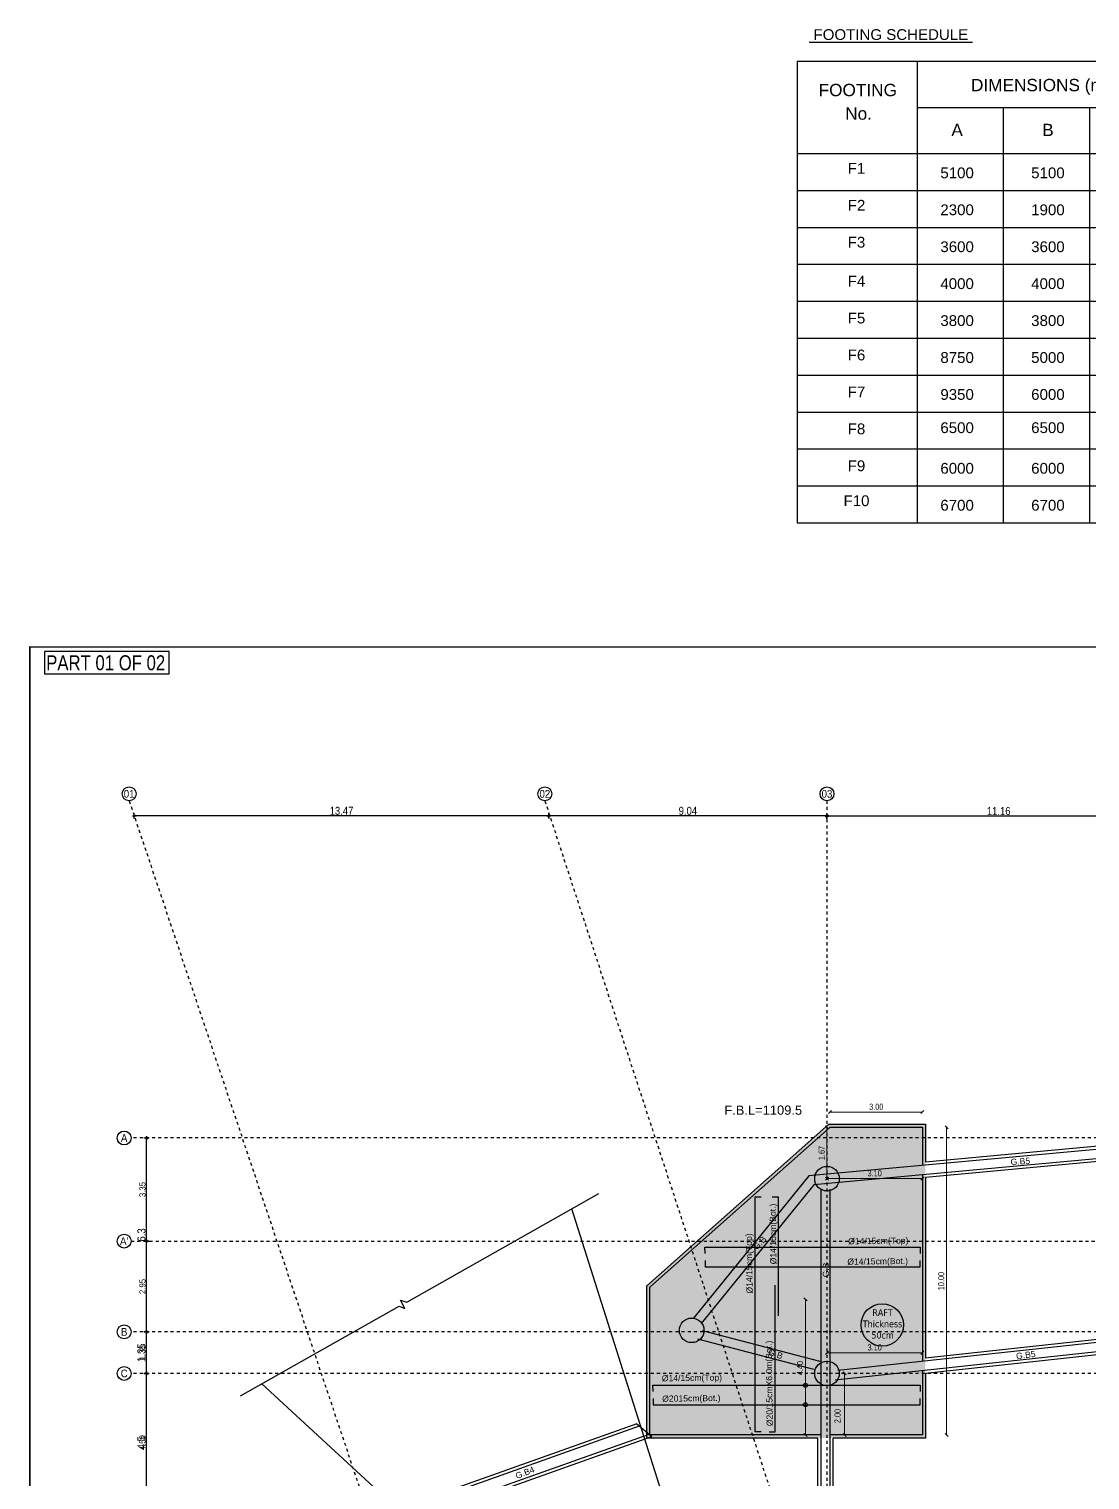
# Model space of a CAD drawing. Header units: metres. Extents: x -55 to 193, y -43 to 92.
# Drawn here: x -54.82 to -20.36, y 44.99 to 92.13 of the extents above; entities that cross this region are included whole.
import ezdxf
from ezdxf.enums import TextEntityAlignment as Align

# ---------------------------------------------------------------- set-up
doc = ezdxf.new("R2010")
doc.units = ezdxf.units.M
doc.header["$MEASUREMENT"] = 0
for name, pattern in [('( Hidden )', [0.375, 0.25, -0.125]), ('1080-B01-GX-ZN$0$( Hidden )', [0.375, 0.25, -0.125]), ('CENTER', [50.8, 31.75, -6.35, 6.35, -6.35]), ('F.B COLUMN & AXIS$0$DASHDOT', [25.4, 12.7, -6.35, 0, -6.35])]:
    doc.linetypes.add(name, pattern=pattern)
for name, color, linetype in [('$0$A-AX-AXIS TAGS', 20, 'Continuous'), ('$0$A-AX-NO. TEXT', 41, 'Continuous'), ('1080-B01-GX-ZN$0$A-PART-NO', 31, 'Continuous'), ('A-AX-AXIS LINE', 9, 'CENTER'), ('A-G-DIMENSION', 191, 'Continuous'), ('A-G-XREF LOCKED', 7, 'Continuous'), ('S-BLINDING LINE', 1, 'Continuous'), ('S-CONCRETE PLANS', 4, 'Continuous'), ('S-S-COLUMN', 60, 'Continuous'), ('S-S-COLUMN HATCH', 250, 'Continuous'), ('S-SCHEDULE', 20, 'Continuous'), ('S-Steel', 3, 'Continuous'), ('S-SYMPOLS', 6, 'Continuous'), ('S-TAGS', 135, 'Continuous'), ('S-TEXT SUB TITLE', 2, 'Continuous'), ('S-TEXT- BEAMS', 7, 'Continuous'), ('S-Text-Col.', 7, 'Continuous'), ('S-Text-Foundations', 7, 'Continuous')]:
    doc.layers.add(name, color=color, linetype=linetype)
doc.layers.add('1080-B01-GX-ZN$0$ZONES', color=24, linetype='Continuous', true_color=0xad2b00)
for name, color, linetype, lineweight in [('S-D-WATER PROOF', 8, '( Hidden )', 0), ('S-DIMENSIONS', 134, 'Continuous', 13), ('S-TEXT-STEEL', 255, 'Continuous', 15)]:
    doc.layers.add(name, color=color, linetype=linetype, lineweight=lineweight)
doc.styles.add('$0$MT 1-150 (m)', font='arial.ttf', dxfattribs={"width": 0.9, "height": 0.3})
doc.styles.add('1080-B01-GX-ZN$0$FC-General-500', font='arial.ttf', dxfattribs={"width": 0.85, "height": 1000})
doc.styles.add('ARIAL', font='arial.ttf')
doc.styles.add('MT 1-100 (m)', font='arial.ttf', dxfattribs={"width": 0.9, "height": 0.2})
doc.styles.add('Site 1-200 (m)', font='arial.ttf', dxfattribs={"width": 0.85, "height": 0.2})
doc.styles.add('Tahoma', font='arial.ttf')
doc.styles.add('Tohama', font='tahoma.ttf')
doc.dimstyles.new('FC 1-100 (m)', dxfattribs={"dimtxt": 0.2, "dimasz": 0.1, "dimexe": 0.144, "dimexo": 0.144, "dimgap": 0.072, "dimtad": 1, "dimzin": 1, "dimtxsty": 'Site 1-200 (m)', "dimblk": 'OBLIQUE', "dimcen": 90, "dimse1": 1, "dimse2": 1, "dimclrd": 256, "dimclrt": 256, "dimadec": 3, "dimazin": 3, "dimtfac": 1, "dimtix": 1, "dimtmove": 2, "dimatfit": 3, "dimfxl": 0.144, "dimlwd": -1})
doc.dimstyles.new('FC 1-200 (m)', dxfattribs={"dimtxt": 0.26, "dimasz": 0.03, "dimexe": 0.144, "dimexo": 0.144, "dimgap": 0.03, "dimtad": 1, "dimzin": 9, "dimtxsty": 'Site 1-200 (m)', "dimblk": 'CC-DIMTICK', "dimcen": 90, "dimse1": 1, "dimse2": 1, "dimclrd": 256, "dimclrt": 256, "dimadec": 3, "dimazin": 3, "dimtfac": 1, "dimtix": 1, "dimtmove": 2, "dimatfit": 3, "dimfxl": 0.144, "dimlwd": -1})
doc.dimstyles.new('MOSTAQBAL 1-100 (m)', dxfattribs={"dimtxt": 0.2, "dimasz": 0.027, "dimexe": 0.144, "dimexo": 0.144, "dimgap": 0.072, "dimtad": 1, "dimzin": 1, "dimtxsty": 'MT 1-100 (m)', "dimblk": 'CC-DIMTICK', "dimcen": 90, "dimse1": 1, "dimse2": 1, "dimclrd": 256, "dimclrt": 256, "dimadec": 3, "dimazin": 3, "dimtfac": 1, "dimtix": 1, "dimtmove": 2, "dimatfit": 3, "dimfxl": 0.144, "dimlwd": -1})

# ---------------------------------------------------------------- blocks, each defined once
blk = doc.blocks.new('$0$AXIS TAGS')
at = {"layer": '$0$A-AX-AXIS TAGS'}
blk.add_circle((0, 0), 0.225, dxfattribs=at)
at = {"layer": '$0$A-AX-NO. TEXT', "style": '$0$MT 1-150 (m)', "width": 0.9}
blk.add_attdef('A', text='', height=0.25, dxfattribs=at).set_placement((0, 0), align=Align.MIDDLE_CENTER)
blk = doc.blocks.new('1086-B1-AX-BS2')
at = {"layer": 'A-AX-AXIS LINE', "linetype": 'F.B COLUMN & AXIS$0$DASHDOT', "ltscale": 0.05}
for p, q in [((-51566, 67057), (-25791, -9832)), ((-38063, 67057, 0), (-12920, -9832, 0)), ((-28898, 67057), (-28898, -9832)), ((13678, 56099), (-51502, 56099)), ((13678, 49799), (-51502, 49799)), ((13678, 48449), (-51502, 48449))]:
    blk.add_line(p, q, dxfattribs=at)
at = {"layer": '$0$A-AX-NO. TEXT'}
for p, xscale, yscale, zscale, values in [((-51566, 67282, 0), 999.9999999999995, 999.9999999999995, 999.9999999999995, {'A': '01'}), ((-38063, 67282, 0), 999.9999999999995, 999.9999999999995, 999.9999999999995, {'A': '02'}), ((-28898, 67282, 0), 999.9999999999995, 999.9999999999995, 999.9999999999995, {'A': '03'}), ((-51727, 56099, 0), 1000, 1000, 1000, {'A': 'A'}), ((-51727, 49799, 0), 999.9999999999995, 999.9999999999995, 999.9999999999995, {'A': 'B'}), ((-51727, 48449, 0), 999.9999999999995, 999.9999999999995, 999.9999999999995, {'A': 'C'})]:
    blk.add_blockref('$0$AXIS TAGS', p, dxfattribs=dict(at, xscale=xscale, yscale=yscale, zscale=zscale)).add_auto_attribs(values)
blk = doc.blocks.new('CC-DIMTICK')
for p, q in [((0, 3), (0, -3)), ((2, 0), (-2, 0))]:
    blk.add_line(p, q)
at = {"const_width": 0.444, "flags": 128}
blk.add_lwpolyline([(-1.4, -1.4), (1.4, 1.4)], dxfattribs=at)
blk = doc.blocks.new('*D277')
at = {"layer": 'A-G-DIMENSION', "transparency": 16777216}
blk.add_line((-17.773, 66.557), (-28.868, 66.557), dxfattribs=at)
at = {"layer": 'A-G-DIMENSION', "transparency": 16777216, "xscale": 0.03, "yscale": 0.03, "zscale": 0.03, "rotation": 180}
blk.add_blockref('CC-DIMTICK', (-28.898, 66.557), dxfattribs=at)
at = {"layer": 'A-G-DIMENSION', "transparency": 16777216, "xscale": 0.03, "yscale": 0.03, "zscale": 0.03}
blk.add_blockref('CC-DIMTICK', (-17.743, 66.557), dxfattribs=at)
at = {"layer": 'A-G-DIMENSION', "transparency": 16777216, "insert": (-23.321, 66.72), "char_height": 0.26, "attachment_point": 5, "style": 'Site 1-200 (m)'}
blk.add_mtext('\\A1;11.16', dxfattribs=at)
blk = doc.blocks.new('*D295')
at = {"layer": 'A-G-DIMENSION', "transparency": 16777216}
blk.add_line((-51.003, 43.979), (-51.003, 48.419), dxfattribs=at)
at = {"layer": 'A-G-DIMENSION', "transparency": 16777216, "xscale": 0.03, "yscale": 0.03, "zscale": 0.03}
for p, rotation in [((-51.003, 48.449), 90), ((-51.003, 43.949), 270)]:
    blk.add_blockref('CC-DIMTICK', p, dxfattribs=dict(at, rotation=rotation))
at = {"layer": 'A-G-DIMENSION', "transparency": 16777216, "insert": (-51.165, 46.199), "char_height": 0.26, "attachment_point": 5, "rotation": 90, "style": 'Site 1-200 (m)'}
blk.add_mtext('\\A1;4.5', dxfattribs=at)
blk = doc.blocks.new('*D296')
at = {"layer": 'A-G-DIMENSION', "transparency": 16777216}
blk.add_line((-51.003, 48.479), (-51.003, 49.769), dxfattribs=at)
at = {"layer": 'A-G-DIMENSION', "transparency": 16777216, "xscale": 0.03, "yscale": 0.03, "zscale": 0.03}
for p, rotation in [((-51.003, 49.799), 90), ((-51.003, 48.449), 270)]:
    blk.add_blockref('CC-DIMTICK', p, dxfattribs=dict(at, rotation=rotation))
at = {"layer": 'A-G-DIMENSION', "transparency": 16777216, "insert": (-51.165, 49.124), "char_height": 0.26, "attachment_point": 5, "rotation": 90, "style": 'Site 1-200 (m)'}
blk.add_mtext('\\A1;1.35', dxfattribs=at)
blk = doc.blocks.new('*D297')
at = {"layer": 'A-G-DIMENSION', "transparency": 16777216}
blk.add_line((-51.003, 49.829), (-51.003, 56.069), dxfattribs=at)
at = {"layer": 'A-G-DIMENSION', "transparency": 16777216, "xscale": 0.03, "yscale": 0.03, "zscale": 0.03}
for p, rotation in [((-51.003, 56.099), 90), ((-51.003, 49.799), 270)]:
    blk.add_blockref('CC-DIMTICK', p, dxfattribs=dict(at, rotation=rotation))
at = {"layer": 'A-G-DIMENSION', "transparency": 16777216, "insert": (-51.165, 52.949), "char_height": 0.26, "attachment_point": 5, "rotation": 90, "style": 'Site 1-200 (m)'}
blk.add_mtext('\\A1;6.3', dxfattribs=at)
blk = doc.blocks.new('*D298')
at = {"layer": 'A-G-DIMENSION', "transparency": 16777216}
blk.add_line((-28.928, 66.566), (-37.903, 66.566), dxfattribs=at)
at = {"layer": 'A-G-DIMENSION', "transparency": 16777216, "xscale": 0.03, "yscale": 0.03, "zscale": 0.03, "rotation": 180}
blk.add_blockref('CC-DIMTICK', (-37.933, 66.566), dxfattribs=at)
at = {"layer": 'A-G-DIMENSION', "transparency": 16777216, "xscale": 0.03, "yscale": 0.03, "zscale": 0.03}
blk.add_blockref('CC-DIMTICK', (-28.898, 66.566), dxfattribs=at)
at = {"layer": 'A-G-DIMENSION', "transparency": 16777216, "insert": (-33.416, 66.729), "char_height": 0.26, "attachment_point": 5, "style": 'Site 1-200 (m)'}
blk.add_mtext('\\A1;9.04', dxfattribs=at)
blk = doc.blocks.new('*D299')
at = {"layer": 'A-G-DIMENSION', "transparency": 16777216}
blk.add_line((-37.963, 66.566), (-51.372, 66.566), dxfattribs=at)
at = {"layer": 'A-G-DIMENSION', "transparency": 16777216, "xscale": 0.03, "yscale": 0.03, "zscale": 0.03, "rotation": 180}
blk.add_blockref('CC-DIMTICK', (-51.402, 66.566), dxfattribs=at)
at = {"layer": 'A-G-DIMENSION', "transparency": 16777216, "xscale": 0.03, "yscale": 0.03, "zscale": 0.03}
blk.add_blockref('CC-DIMTICK', (-37.933, 66.566), dxfattribs=at)
at = {"layer": 'A-G-DIMENSION', "transparency": 16777216, "insert": (-44.668, 66.729), "char_height": 0.26, "attachment_point": 5, "style": 'Site 1-200 (m)'}
blk.add_mtext('\\A1;13.47', dxfattribs=at)
blk = doc.blocks.new('1086-B1-AX-BS1')
at = {"layer": 'A-AX-AXIS LINE', "linetype": 'F.B COLUMN & AXIS$0$DASHDOT', "ltscale": 0.05}
for p, q in [((29078, 56099), (-51502, 56099)), ((-51502, 52749), (29078, 52749)), ((29078, 49799), (-51502, 49799)), ((29078, 48449), (-51502, 48449))]:
    blk.add_line(p, q, dxfattribs=at)
at = {"layer": '$0$A-AX-NO. TEXT'}
for p, xscale, yscale, zscale, values in [((-51727, 56099, 0), 1000, 1000, 1000, {'A': 'A'}), ((-51727, 52749, 0), 1000, 1000, 1000, {'A': "A'"}), ((-51727, 49799, 0), 999.9999999999995, 999.9999999999995, 999.9999999999995, {'A': 'B'}), ((-51727, 48449, 0), 999.9999999999995, 999.9999999999995, 999.9999999999995, {'A': 'C'})]:
    blk.add_blockref('$0$AXIS TAGS', p, dxfattribs=dict(at, xscale=xscale, yscale=yscale, zscale=zscale)).add_auto_attribs(values)
blk = doc.blocks.new('*D337')
at = {"layer": 'A-G-DIMENSION', "transparency": 16777216}
blk.add_line((-51.002, 43.976), (-51.002, 48.422), dxfattribs=at)
at = {"layer": 'A-G-DIMENSION', "transparency": 16777216, "xscale": 0.027, "yscale": 0.027, "zscale": 0.027}
for p, rotation in [((-51.002, 48.449), 90), ((-51.002, 43.949), 270)]:
    blk.add_blockref('CC-DIMTICK', p, dxfattribs=dict(at, rotation=rotation))
at = {"layer": 'A-G-DIMENSION', "transparency": 16777216, "insert": (-51.134, 46.199), "char_height": 0.2, "attachment_point": 5, "rotation": 90, "style": 'MT 1-100 (m)'}
blk.add_mtext('\\A1;4.50', dxfattribs=at)
blk = doc.blocks.new('*D338')
at = {"layer": 'A-G-DIMENSION', "transparency": 16777216}
blk.add_line((-51.002, 48.476), (-51.002, 49.772), dxfattribs=at)
at = {"layer": 'A-G-DIMENSION', "transparency": 16777216, "xscale": 0.027, "yscale": 0.027, "zscale": 0.027}
for p, rotation in [((-51.002, 49.799), 90), ((-51.002, 48.449), 270)]:
    blk.add_blockref('CC-DIMTICK', p, dxfattribs=dict(at, rotation=rotation))
at = {"layer": 'A-G-DIMENSION', "transparency": 16777216, "insert": (-51.134, 49.124), "char_height": 0.2, "attachment_point": 5, "rotation": 90, "style": 'MT 1-100 (m)'}
blk.add_mtext('\\A1;1.35', dxfattribs=at)
blk = doc.blocks.new('*D339')
at = {"layer": 'A-G-DIMENSION', "transparency": 16777216}
blk.add_line((-51.002, 49.826), (-51.002, 52.722), dxfattribs=at)
at = {"layer": 'A-G-DIMENSION', "transparency": 16777216, "xscale": 0.027, "yscale": 0.027, "zscale": 0.027}
for p, rotation in [((-51.002, 52.749), 90), ((-51.002, 49.799), 270)]:
    blk.add_blockref('CC-DIMTICK', p, dxfattribs=dict(at, rotation=rotation))
at = {"layer": 'A-G-DIMENSION', "transparency": 16777216, "insert": (-51.134, 51.274), "char_height": 0.2, "attachment_point": 5, "rotation": 90, "style": 'MT 1-100 (m)'}
blk.add_mtext('\\A1;2.95', dxfattribs=at)
blk = doc.blocks.new('*D340')
at = {"layer": 'A-G-DIMENSION', "transparency": 16777216}
blk.add_line((-51.002, 52.776), (-51.002, 56.072), dxfattribs=at)
at = {"layer": 'A-G-DIMENSION', "transparency": 16777216, "xscale": 0.027, "yscale": 0.027, "zscale": 0.027}
for p, rotation in [((-51.002, 56.099), 90), ((-51.002, 52.749), 270)]:
    blk.add_blockref('CC-DIMTICK', p, dxfattribs=dict(at, rotation=rotation))
at = {"layer": 'A-G-DIMENSION', "transparency": 16777216, "insert": (-51.134, 54.424), "char_height": 0.2, "attachment_point": 5, "rotation": 90, "style": 'MT 1-100 (m)'}
blk.add_mtext('\\A1;3.35', dxfattribs=at)
blk = doc.blocks.new('1086-B01-GX-MP')
at = {"layer": '1080-B01-GX-ZN$0$A-PART-NO'}
blk.add_lwpolyline([(-50.262, 71.91), (-54.319, 71.91), (-54.319, 71.18), (-50.262, 71.18)], close=True, dxfattribs=at)
at = {"layer": '1080-B01-GX-ZN$0$ZONES', "linetype": '1080-B01-GX-ZN$0$( Hidden )', "ltscale": 5, "const_width": 0.05}
blk.add_lwpolyline([(25.507, 19.453), (-54.793, 19.453), (-54.793, 72.053), (25.507, 72.053)], close=True, dxfattribs=at)
at = {"layer": '1080-B01-GX-ZN$0$A-PART-NO', "style": '1080-B01-GX-ZN$0$FC-General-500', "width": 0.8}
blk.add_text('PART 01 OF 02', height=0.48612, rotation=360, dxfattribs=at).set_placement((-54.26, 71.298))
blk = doc.blocks.new('_OBLIQUE')
at = {"color": 0, "linetype": 'ByBlock'}
blk.add_line((-0.5, -0.5), (0.5, 0.5), dxfattribs=at)
blk = doc.blocks.new('*D137')
at = {"layer": 'S-DIMENSIONS', "transparency": 16777216}
blk.add_line((-28.898, 54.778), (-25.798, 54.778), dxfattribs=at)
at = {"layer": 'S-DIMENSIONS', "transparency": 16777216, "xscale": 0.1, "yscale": 0.1, "zscale": 0.1, "rotation": 180}
blk.add_blockref('_OBLIQUE', (-28.898, 54.778), dxfattribs=at)
at = {"layer": 'S-DIMENSIONS', "transparency": 16777216, "xscale": 0.1, "yscale": 0.1, "zscale": 0.1}
blk.add_blockref('_OBLIQUE', (-25.798, 54.778), dxfattribs=at)
at = {"layer": 'S-DIMENSIONS', "transparency": 16777216, "insert": (-27.348, 54.952), "char_height": 0.2, "attachment_point": 5, "style": 'Site 1-200 (m)'}
blk.add_mtext('\\A1;3.10', dxfattribs=at)
blk = doc.blocks.new('*D138')
at = {"layer": 'S-DIMENSIONS', "transparency": 16777216}
blk.add_line((-28.898, 54.778), (-28.898, 56.449), dxfattribs=at)
at = {"layer": 'S-DIMENSIONS', "transparency": 16777216, "xscale": 0.1, "yscale": 0.1, "zscale": 0.1}
for p, rotation in [((-28.898, 56.449), 90), ((-28.898, 54.778), 270)]:
    blk.add_blockref('_OBLIQUE', p, dxfattribs=dict(at, rotation=rotation))
at = {"layer": 'S-DIMENSIONS', "transparency": 16777216, "insert": (-29.072, 55.613), "char_height": 0.2, "attachment_point": 5, "rotation": 90, "style": 'Site 1-200 (m)'}
blk.add_mtext('\\A1;1.67', dxfattribs=at)
blk = doc.blocks.new('*D139')
at = {"layer": 'S-DIMENSIONS', "transparency": 16777216}
blk.add_line((-28.798, 56.94), (-25.798, 56.94), dxfattribs=at)
at = {"layer": 'S-DIMENSIONS', "transparency": 16777216, "xscale": 0.1, "yscale": 0.1, "zscale": 0.1, "rotation": 180}
blk.add_blockref('_OBLIQUE', (-28.798, 56.94), dxfattribs=at)
at = {"layer": 'S-DIMENSIONS', "transparency": 16777216, "xscale": 0.1, "yscale": 0.1, "zscale": 0.1}
blk.add_blockref('_OBLIQUE', (-25.798, 56.94), dxfattribs=at)
at = {"layer": 'S-DIMENSIONS', "transparency": 16777216, "insert": (-27.298, 57.114), "char_height": 0.2, "attachment_point": 5, "style": 'Site 1-200 (m)'}
blk.add_mtext('\\A1;3.00', dxfattribs=at)
blk = doc.blocks.new('*D140')
at = {"layer": 'S-DIMENSIONS', "transparency": 16777216}
blk.add_line((-25.014, 46.449), (-25.014, 56.449), dxfattribs=at)
at = {"layer": 'S-DIMENSIONS', "transparency": 16777216, "xscale": 0.1, "yscale": 0.1, "zscale": 0.1}
for p, rotation in [((-25.014, 56.449), 90), ((-25.014, 46.449), 270)]:
    blk.add_blockref('_OBLIQUE', p, dxfattribs=dict(at, rotation=rotation))
at = {"layer": 'S-DIMENSIONS', "transparency": 16777216, "insert": (-25.188, 51.449), "char_height": 0.2, "attachment_point": 5, "rotation": 90, "style": 'Site 1-200 (m)'}
blk.add_mtext('\\A1;10.00', dxfattribs=at)
blk = doc.blocks.new('*D141')
at = {"layer": 'S-DIMENSIONS', "transparency": 16777216}
blk.add_line((-28.898, 49.119), (-25.798, 49.119), dxfattribs=at)
at = {"layer": 'S-DIMENSIONS', "transparency": 16777216, "xscale": 0.1, "yscale": 0.1, "zscale": 0.1, "rotation": 180}
blk.add_blockref('_OBLIQUE', (-28.898, 49.119), dxfattribs=at)
at = {"layer": 'S-DIMENSIONS', "transparency": 16777216, "xscale": 0.1, "yscale": 0.1, "zscale": 0.1}
blk.add_blockref('_OBLIQUE', (-25.798, 49.119), dxfattribs=at)
at = {"layer": 'S-DIMENSIONS', "transparency": 16777216, "insert": (-27.348, 49.293), "char_height": 0.2, "attachment_point": 5, "style": 'Site 1-200 (m)'}
blk.add_mtext('\\A1;3.10', dxfattribs=at)
blk = doc.blocks.new('*D142')
at = {"layer": 'S-DIMENSIONS', "transparency": 16777216}
blk.add_line((-28.324, 48.449), (-28.324, 46.449), dxfattribs=at)
at = {"layer": 'S-DIMENSIONS', "transparency": 16777216, "xscale": 0.1, "yscale": 0.1, "zscale": 0.1}
for p, rotation in [((-28.324, 48.449), 90), ((-28.324, 46.449), 270)]:
    blk.add_blockref('_OBLIQUE', p, dxfattribs=dict(at, rotation=rotation))
at = {"layer": 'S-DIMENSIONS', "transparency": 16777216, "insert": (-28.553, 47.064), "char_height": 0.2, "attachment_point": 5, "rotation": 90, "style": 'Site 1-200 (m)'}
blk.add_mtext('\\A1;2.00', dxfattribs=at)
blk = doc.blocks.new('*D143')
at = {"layer": 'S-DIMENSIONS', "transparency": 16777216}
blk.add_line((-29.597, 46.449), (-29.597, 50.853), dxfattribs=at)
at = {"layer": 'S-DIMENSIONS', "transparency": 16777216, "xscale": 0.1, "yscale": 0.1, "zscale": 0.1}
for p, rotation in [((-29.597, 50.853), 90), ((-29.597, 46.449), 270)]:
    blk.add_blockref('_OBLIQUE', p, dxfattribs=dict(at, rotation=rotation))
at = {"layer": 'S-DIMENSIONS', "transparency": 16777216, "insert": (-29.771, 48.621), "char_height": 0.2, "attachment_point": 5, "rotation": 90, "style": 'Site 1-200 (m)'}
blk.add_mtext('\\A1;4.40', dxfattribs=at)
blk = doc.blocks.new('1086-B1-X-COBS2')
at = {"layer": 'S-S-COLUMN HATCH'}
h = blk.add_hatch(color=256, dxfattribs=at)
h.dxf.hatch_style = 1
edge = h.paths.add_edge_path()
edge.add_arc((-28.898, 54.778), 0.4, 0, 360)
h = blk.add_hatch(color=256, dxfattribs=at)
h.dxf.hatch_style = 1
edge = h.paths.add_edge_path()
edge.add_arc((-33.293, 49.849), 0.4, 0, 360)
h = blk.add_hatch(color=256, dxfattribs=at)
h.dxf.hatch_style = 1
edge = h.paths.add_edge_path()
edge.add_arc((-28.898, 48.449), 0.4, 0, 360)
at = {"layer": 'S-S-COLUMN'}
for centre in [(-28.898, 54.778), (-33.293, 49.849), (-28.898, 48.449)]:
    blk.add_circle(centre, 0.4, dxfattribs=at)
at = {"layer": 'A-G-XREF LOCKED', "xscale": 0.001, "yscale": 0.001, "zscale": 0.001}
blk.add_blockref('1086-B1-AX-BS2', (0, 0), dxfattribs=at)
at = {"layer": 'A-G-DIMENSION'}
for base, p1, p2, picture, middle in [((-51.402, 66.566), (-37.933, 66.656, 0), (-51.402, 66.566), '*D299', (-44.668, 66.729)), ((-37.9333, 66.5658), (-28.8982, 66.6469), (-37.9333, 66.6558, 0), '*D298', (-33.4158, 66.7286)), ((-28.89822716, 66.556894918), (-17.743227159, 66.53264589), (-28.89822716, 66.556894918), '*D277', (-23.32072716, 66.719643894))]:
    dim = blk.add_linear_dim(base=base, p1=p1, p2=p2, dimstyle='FC 1-200 (m)', dxfattribs=at)
    dim.commit()
    dim.dimension.update_dxf_attribs({"geometry": picture, "text_midpoint": middle})
for base, p1, p2, picture, middle in [((-51.003, 56.099), (-51.003, 49.799), (-50.819, 56.099), '*D297', (-51.165, 52.949)), ((-51.003, 49.799), (-51.003, 48.449), (-51.003, 49.799), '*D296', (-51.165, 49.124)), ((-51.003, 48.449), (-51.003, 43.949), (-51.003, 48.449), '*D295', (-51.165, 46.199))]:
    dim = blk.add_linear_dim(base=base, p1=p1, p2=p2, angle=90, dimstyle='FC 1-200 (m)', dxfattribs=at)
    dim.commit()
    dim.dimension.update_dxf_attribs({"geometry": picture, "text_midpoint": middle})
blk = doc.blocks.new('1086-B1-X-COBS1')
at = {"xscale": 0.001, "yscale": 0.001, "zscale": 0.001}
blk.add_blockref('1086-B1-AX-BS1', (0, 0), dxfattribs=at)
at = {"layer": 'A-G-DIMENSION'}
for base, p1, p2, picture, middle in [((-51.002, 56.099), (-47.879, 52.749), (-47.633, 56.099), '*D340', (-51.134, 54.424)), ((-51.002, 52.749), (-48.076, 49.799), (-47.879, 52.749), '*D339', (-51.134, 51.274)), ((-51.002, 49.799), (-48.175, 48.449), (-48.076, 49.799), '*D338', (-51.134, 49.124)), ((-51.002, 48.449), (-48.914, 43.949), (-48.175, 48.449), '*D337', (-51.134, 46.199))]:
    dim = blk.add_linear_dim(base=base, p1=p1, p2=p2, angle=90, dimstyle='MOSTAQBAL 1-100 (m)', dxfattribs=at)
    dim.commit()
    dim.dimension.update_dxf_attribs({"geometry": picture, "text_midpoint": middle})

msp = doc.modelspace()

# ---------------------------------------------------------------- hatches: boundary and pattern name
at = {"layer": 'S-D-WATER PROOF', "true_color": 0x636466}
h = msp.add_hatch(color=251, dxfattribs=at)
h.dxf.hatch_style = 1
h.paths.add_polyline_path([(-25.698, 56.549), (-28.836, 56.549), (-34.748, 51.296), (-34.748, 46.349), (-25.698, 46.349)])

# ---------------------------------------------------------------- linework, layer by layer
at = {"layer": 'S-BLINDING LINE'}
for p, q in [((-34.748, 51.296), (-28.836, 56.549)), ((-19.398, 55.897), (-25.698, 55.318)), ((-19.398, 55.395), (-25.698, 54.816)), ((-18.398, 49.739), (-25.698, 48.949)), ((-18.398, 49.236), (-25.698, 48.446)), ((-35.078, 46.809), (-34.59, 46.399)), ((-29.192, 42.684), (-29.192, 46.349)), ((-28.692, 42.859), (-28.692, 46.349))]:
    msp.add_line(p, q, dxfattribs=at)
for points in [[(-28.836, 56.549), (-25.698, 56.549), (-25.698, 55.318)], [(-25.698, 54.816), (-25.698, 48.949)], [(-29.192, 46.349), (-34.748, 46.349), (-34.748, 51.296)], [(-25.698, 48.446), (-25.698, 46.349), (-28.692, 46.349)], [(-35.078, 46.809), (-43.171, 43.929)], [(-42.621, 43.541), (-34.59, 46.399)]]:
    msp.add_lwpolyline(points, dxfattribs=at)
at = {"layer": 'S-CONCRETE PLANS'}
for p, q in [((-34.648, 51.251), (-28.798, 56.449)), ((-16.725, 56.042), (-29.483, 54.87)), ((-16.697, 55.743), (-29.33, 54.582)), ((-29.483, 54.87), (-33.232, 50.245)), ((-29.33, 54.582), (-32.987, 50.071)), ((-29.092, 39.897), (-29.092, 54.435)), ((-28.792, 39.897), (-28.792, 54.435)), ((-29.329, 48.579), (-33.091, 49.561)), ((-29.12, 48.835), (-32.939, 49.831)), ((-16.492, 49.543), (-28.627, 48.23)), ((-16.592, 49.833), (-28.547, 48.54))]:
    msp.add_line(p, q, dxfattribs=at)
for points in [[(-28.798, 56.449), (-25.798, 56.449), (-25.798, 55.208)], [(-25.798, 54.907), (-25.798, 48.838)], [(-29.092, 46.449), (-34.648, 46.449), (-34.648, 51.251)], [(-25.798, 48.536), (-25.798, 46.449), (-28.792, 46.449)], [(-34.997, 46.732), (-43.071, 43.859)], [(-42.721, 43.61), (-42.721, 43.612), (-34.679, 46.474)]]:
    msp.add_lwpolyline(points, dxfattribs=at)
at = {"layer": 'S-SCHEDULE'}
for p, q in [((-29.871, 91.088), (4.929, 91.088)), ((-29.871, 91.088), (-29.871, 76.088)), ((-25.971, 91.088), (-25.971, 76.088)), ((-25.971, 89.588), (4.929, 89.588)), ((-23.171, 89.588), (-23.171, 76.088)), ((-20.371, 89.588), (-20.371, 76.088)), ((-29.871, 88.088), (4.929, 88.088)), ((-29.871, 86.888), (4.929, 86.888)), ((-29.871, 85.688), (4.929, 85.688)), ((-29.871, 84.488), (4.929, 84.488)), ((-29.871, 83.288), (4.929, 83.288)), ((-29.871, 82.088), (4.929, 82.088)), ((-29.871, 80.888), (4.929, 80.888)), ((-29.871, 79.688), (4.929, 79.688)), ((-29.871, 78.488), (4.929, 78.488)), ((-29.871, 77.288), (4.929, 77.288)), ((-29.871, 76.088), (4.929, 76.088))]:
    msp.add_line(p, q, dxfattribs=at)
at = {"layer": 'S-Steel'}
for points in [[(-31.035, 46.549), (-31.235, 46.549), (-31.235, 54.192), (-31.035, 54.192)], [(-30.679, 54.192), (-30.479, 54.192), (-30.479, 50.317), (-30.479, 50.317)], [(-32.859, 52.349), (-32.861, 52.549), (-25.87, 52.549), (-25.87, 52.348)], [(-32.86, 52.118), (-32.86, 51.918), (-25.87, 51.918), (-25.87, 52.118)], [(-30.779, 46.549), (-30.579, 46.549), (-30.579, 51.317), (-30.579, 51.317)], [(-34.548, 47.863), (-34.55, 48.063), (-25.873, 48.063), (-25.873, 47.863)], [(-34.549, 47.632), (-34.549, 47.432), (-25.873, 47.432), (-25.873, 47.632)]]:
    msp.add_lwpolyline(points, dxfattribs=at)
at = {"layer": 'S-SYMPOLS', "elevation": -26.423}
msp.add_lwpolyline([(-47.946, 47.719), (-42.791, 50.632), (-42.606, 50.562), (-42.756, 50.827), (-42.55, 50.768), (-36.311, 54.294)], dxfattribs=at)
at = {"layer": 'S-SYMPOLS'}
for points in [[(-16.381, -6.817), (-34.071, 43.949), (-37.186, 53.799)], [(-47.251, 48.112), (-42.51, 43.74), (-41.35, 42.67), (-23.442, -8.843)]]:
    msp.add_lwpolyline(points, dxfattribs=at)
at = {"layer": 'S-TAGS', "ltscale": 0.05}
for centre, radius in [((-27.103, 50.025), 0.689), ((-29.597, 48.063), 0.0638), ((-29.597, 47.432), 0.0638)]:
    msp.add_circle(centre, radius, dxfattribs=at)

# ---------------------------------------------------------------- block references
at = {"layer": 'A-G-XREF LOCKED'}
msp.add_blockref('1086-B1-X-COBS2', (0, 0), dxfattribs=at)
at = {"layer": 'S-CONCRETE PLANS'}
for name in ['1086-B01-GX-MP', '1086-B1-X-COBS1']:
    msp.add_blockref(name, (0, 0), dxfattribs=at)

# ---------------------------------------------------------------- texts
at = {"layer": 'S-TAGS', "ltscale": 0.05, "insert": (-26.265, 50.536), "char_height": 0.22, "width": 1.65732, "attachment_point": 3, "style": 'Tohama'}
msp.add_mtext('\\pxqc;RAFT Thickness^J50cm', dxfattribs=at)
at = {"layer": 'S-TEXT SUB TITLE', "style": 'Tahoma'}
msp.add_text('%%U FOOTING SCHEDULE ', height=0.35, dxfattribs=at).set_placement((-26.823, 91.779), align=Align.CENTER)
at = {"layer": 'S-TEXT- BEAMS', "ltscale": 0.05, "style": 'ARIAL'}
for s, rotation, p in [('G.B5', 3.7488, (-22.934, 55.32)), ('G.B', 46.7551, (-31.251, 52.515)), ('G.B', 90, (-28.933, 51.571)), ('G.B', 341.1539, (-30.797, 49.159)), ('G.B5', 7.0118, (-22.756, 49.009)), ('G.B4', 21.5364, (-39.005, 45.108))]:
    msp.add_text(s, height=0.2, rotation=rotation, dxfattribs=at).set_placement(p, align=Align.MIDDLE_LEFT)
at = {"layer": 'S-Text-Col.', "ltscale": 0.05, "style": 'ARIAL'}
msp.add_text('F.B.L=1109.5', height=0.3, dxfattribs=at).set_placement((-32.233, 57.005), align=Align.MIDDLE_LEFT)
at = {"layer": 'S-Text-Foundations', "style": 'Tahoma'}
for s, height, p in [('DIMENSIONS (mm)', 0.4, (-21.721, 90.113)), ('FOOTING', 0.4, (-27.898, 89.952)), ('No.', 0.4, (-27.871, 89.188)), ('A', 0.4, (-24.671, 88.655)), ('B', 0.4, (-21.721, 88.655)), ('F1', 0.35, (-27.939, 87.432)), ('5100', 0.35, (-24.671, 87.285)), ('5100', 0.35, (-21.721, 87.285)), ('F2', 0.35, (-27.939, 86.232)), ('2300', 0.35, (-24.671, 86.085)), ('1900', 0.35, (-21.721, 86.085)), ('F3', 0.35, (-27.939, 85.032)), ('3600', 0.35, (-24.671, 84.885)), ('3600', 0.35, (-21.721, 84.885)), ('F4', 0.35, (-27.939, 83.767)), ('4000', 0.35, (-24.671, 83.685)), ('4000', 0.35, (-21.721, 83.685)), ('F5', 0.35, (-27.939, 82.567)), ('3800', 0.35, (-24.671, 82.485)), ('3800', 0.35, (-21.721, 82.485)), ('F6', 0.35, (-27.939, 81.367)), ('8750', 0.35, (-24.671, 81.285)), ('5000', 0.35, (-21.721, 81.285)), ('F7', 0.35, (-27.939, 80.167)), ('9350', 0.35, (-24.671, 80.085)), ('6000', 0.35, (-21.721, 80.085)), ('F8', 0.35, (-27.939, 78.967)), ('6500', 0.35, (-24.671, 79.005)), ('6500', 0.35, (-21.721, 79.005)), ('F9', 0.35, (-27.939, 77.767)), ('6000', 0.35, (-24.671, 77.685)), ('6000', 0.35, (-21.721, 77.685)), ('F10', 0.35, (-27.939, 76.632)), ('6700', 0.35, (-24.671, 76.485)), ('6700', 0.35, (-21.721, 76.485))]:
    msp.add_text(s, height=height, dxfattribs=at).set_placement(p, align=Align.CENTER)
at = {"layer": 'S-TEXT-STEEL', "ltscale": 0.05, "style": 'ARIAL'}
for s, rotation, p in [('%%C14/15cm(Bot.)', 90.7585, (-30.553, 52.981)), ('%%C14/15cm(Top)', 90.7585, (-31.326, 52.024)), ('%%C14/15cm(Top)', 0.7585, (-27.23, 52.658)), ('%%C14/15cm(Bot.)', 0.7585, (-27.25, 51.993)), ('%%C20/15cmX6.0m(Bot.)', 90.7585, (-30.676, 48.126)), ('%%C14/15cm(Top)', 0.7585, (-33.284, 48.206)), ('%%C2015cm(Bot.)', 0.7585, (-33.303, 47.541))]:
    msp.add_text(s, height=0.2, rotation=rotation, dxfattribs=at).set_placement(p, align=Align.CENTER)

# ---------------------------------------------------------------- dimensions: what is measured, and where the dimension line sits
at = {"layer": 'S-DIMENSIONS'}
for base, p1, p2, picture, middle in [((-25.798, 56.94), (-28.798, 56.449), (-25.798, 56.449), '*D139', (-27.298, 57.114)), ((-25.798, 54.778), (-28.898, 54.778), (-25.798, 54.778), '*D137', (-27.348, 54.952)), ((-25.798, 49.119), (-28.898, 48.449), (-25.798, 49.119), '*D141', (-27.348, 49.293))]:
    dim = msp.add_linear_dim(base=base, p1=p1, p2=p2, dimstyle='FC 1-100 (m)', dxfattribs=at)
    dim.commit()
    dim.dimension.update_dxf_attribs({"geometry": picture, "text_midpoint": middle})
for base, p1, p2, picture, middle in [((-28.898, 56.449), (-28.898, 54.778), (-26.707, 56.449), '*D138', (-29.072, 55.613)), ((-25.014, 56.449), (-25.798, 46.449), (-25.798, 56.449), '*D140', (-25.188, 51.449))]:
    dim = msp.add_linear_dim(base=base, p1=p1, p2=p2, angle=90, dimstyle='FC 1-100 (m)', dxfattribs=at)
    dim.commit()
    dim.dimension.update_dxf_attribs({"geometry": picture, "text_midpoint": middle})
for base, p1, p2, picture, middle in [((-29.597, 50.853), (-29.549, 46.449), (-29.584, 50.853), '*D143', (-29.771, 48.621)), ((-28.324, 46.449), (-28.898, 48.449), (-28.324, 46.449), '*D142', (-28.553, 47.064))]:
    dim = msp.add_linear_dim(base=base, p1=p1, p2=p2, angle=90, dimstyle='FC 1-100 (m)', dxfattribs=at)
    dim.commit()
    dim.dimension.update_dxf_attribs({"geometry": picture, "text_midpoint": middle, "dimtype": 160})

doc.saveas('drawing.dxf')
